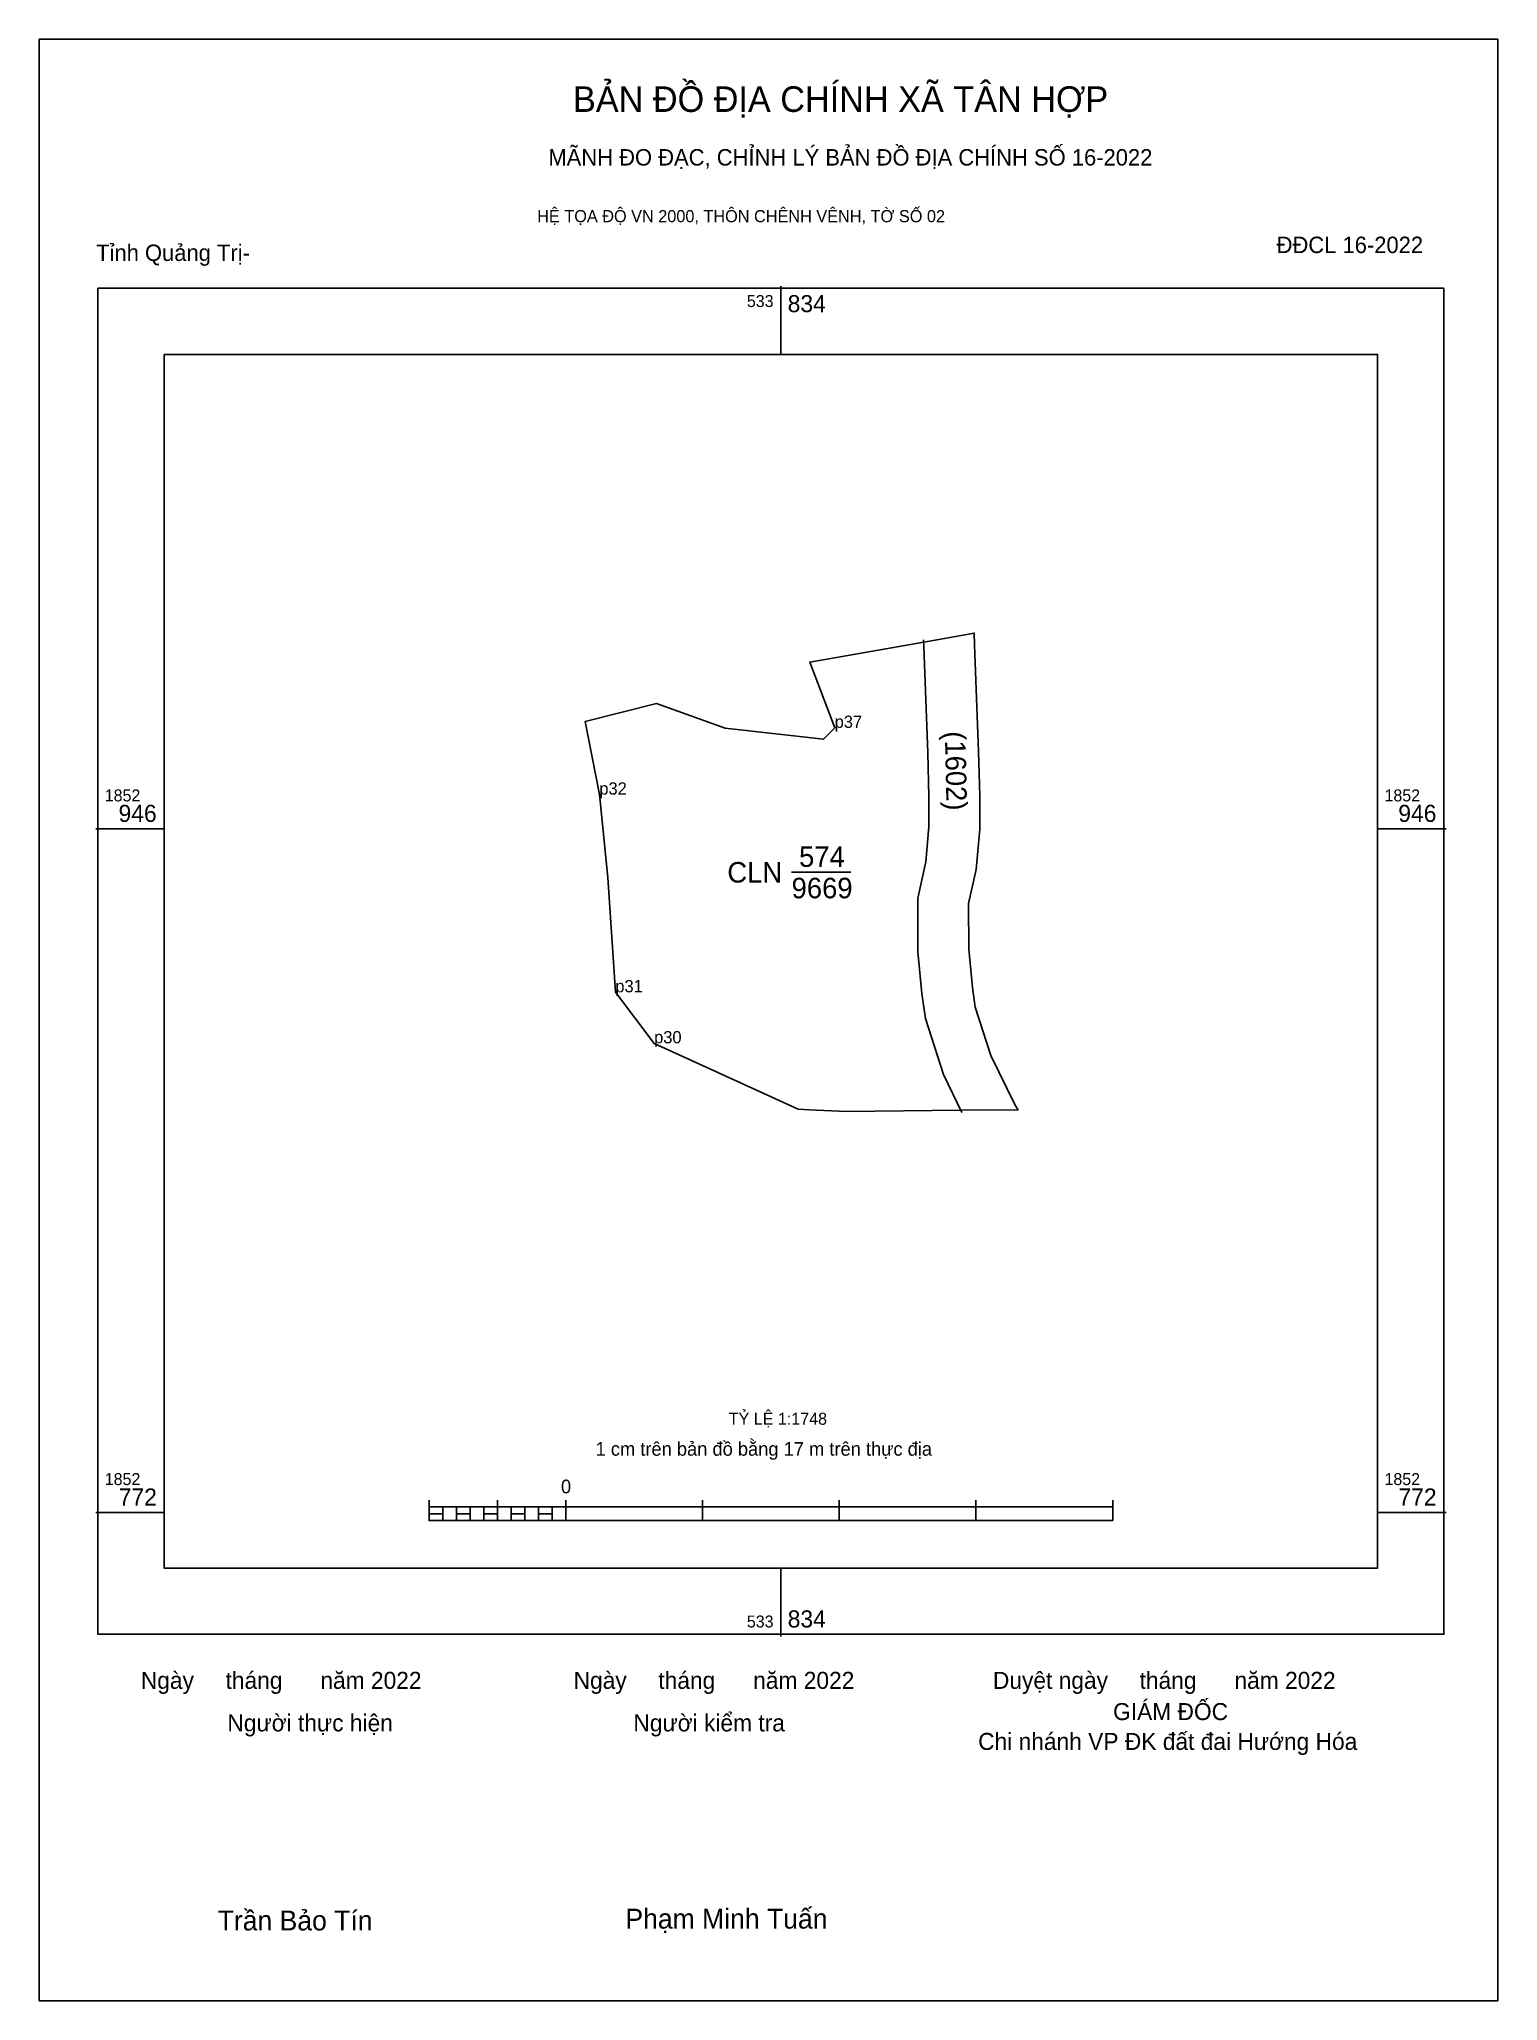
# Model space of a CAD drawing. Extents: x 533645 to 534018, y 1852647 to 1853149.
import ezdxf

# ---------------------------------------------------------------- set-up
doc = ezdxf.new("R2010")
doc.units = 0
for name, color, linetype in [('Level 10', 7, 'Continuous'), ('Level 12', 7, 'Continuous'), ('Level 13', 7, 'Continuous'), ('Level 15', 7, 'Continuous'), ('Level 36', 7, 'Continuous'), ('Level 50', 7, 'Continuous'), ('Level 6', 7, 'Continuous'), ('Level 62', 7, 'Continuous'), ('Level 63', 7, 'Continuous'), ('Level 7', 7, 'Continuous'), ('Level 9', 7, 'Continuous')]:
    doc.layers.add(name, color=color, linetype=linetype)

msp = doc.modelspace()

# ---------------------------------------------------------------- linework, layer by layer
at = {"layer": 'Level 10'}
msp.add_lwpolyline([(533820.53, 1852972.59), (533845.68, 1852969.79), (533848.52, 1852972.68), (533842.14, 1852989.49), (533871.29, 1852994.64), (533884.24, 1852996.94), (533884.32, 1852993.92), (533885.31, 1852966.68), (533885.63, 1852955.33), (533885.64, 1852946.79), (533884.75, 1852936.45), (533882.76, 1852927.73), (533882.83, 1852916.06), (533883.76, 1852906.25), (533884.48, 1852901.26), (533888.48, 1852888.87), (533894.66, 1852876.17), (533895.43, 1852875.03), (533880.83, 1852874.87), (533851.5, 1852874.54), (533842, 1852875), (533839.19, 1852875.14), (533839.18, 1852875.14), (533809.88, 1852888.55), (533802.34, 1852892), (533792.42, 1852905.05), (533790.53, 1852934.45), (533788.33, 1852955.61), (533784.71, 1852974.33), (533802.94, 1852978.91)], close=True, dxfattribs=at)
at = {"layer": 'Level 13'}
msp.add_line((533837.49, 1852935.74), (533852.68, 1852935.74), dxfattribs=at)
at = {"layer": 'Level 15'}
msp.add_lwpolyline([(533645.06, 1853148.81), (534018.13, 1853148.81), (534018.13, 1852647.12), (533645.06, 1852647.12)], close=True, dxfattribs=at)
at = {"layer": 'Level 50'}
msp.add_lwpolyline([(533881.08, 1852874.35), (533876.39, 1852884.01), (533871.78, 1852898.31), (533870.85, 1852904.71), (533869.83, 1852915.4), (533869.75, 1852929.15), (533871.87, 1852938.46), (533872.64, 1852947.35), (533872.63, 1852955.14), (533872.32, 1852966.26), (533871.33, 1852993.5), (533871.28, 1852995.17)], dxfattribs=at)
at = {"layer": 'Level 62'}
msp.add_lwpolyline([(533677.01, 1853068.18), (533987.4, 1853068.18), (533987.4, 1852757.79), (533677.01, 1852757.79)], close=True, dxfattribs=at)
at = {"layer": 'Level 63'}
for p, q in [((533834.75, 1853085.67), (533834.75, 1853068.18)), ((533659.52, 1852946.88), (533677.01, 1852946.88)), ((533987.4, 1852946.88), (534004.89, 1852946.88)), ((533744.78, 1852775.16), (533744.78, 1852769.92)), ((533744.78, 1852773.42), (533919.63, 1852773.42)), ((533748.27, 1852773.42), (533748.27, 1852769.92)), ((533751.77, 1852773.42), (533751.77, 1852769.92)), ((533755.27, 1852773.42), (533755.27, 1852769.92)), ((533758.77, 1852773.42), (533758.77, 1852769.92)), ((533762.26, 1852775.16), (533762.26, 1852769.92)), ((533762.26, 1852773.42), (533762.26, 1852769.92)), ((533765.76, 1852773.42), (533765.76, 1852769.92)), ((533769.26, 1852773.42), (533769.26, 1852769.92)), ((533772.75, 1852773.42), (533772.75, 1852769.92)), ((533776.25, 1852773.42), (533776.25, 1852769.92)), ((533779.75, 1852775.16), (533779.75, 1852769.92)), ((533779.75, 1852773.42), (533779.75, 1852769.92)), ((533814.72, 1852775.16), (533814.72, 1852769.92)), ((533849.69, 1852775.16), (533849.69, 1852769.92)), ((533884.66, 1852775.16), (533884.66, 1852769.92)), ((533919.63, 1852775.16), (533919.63, 1852769.92)), ((533659.52, 1852772.03), (533677.01, 1852772.03)), ((533744.78, 1852769.92), (533919.63, 1852769.92)), ((533987.4, 1852772.03), (534004.89, 1852772.03)), ((533834.75, 1852757.79), (533834.75, 1852740.31))]:
    msp.add_line(p, q, dxfattribs=at)
for points in [[(533660.07, 1853085.12), (534004.34, 1853085.12), (534004.34, 1852740.86), (533660.07, 1852740.86)], [(533744.78, 1852771.67), (533748.27, 1852771.67), (533748.27, 1852769.92), (533744.78, 1852769.92)], [(533744.78, 1852771.67), (533748.27, 1852771.67), (533748.27, 1852769.92), (533744.78, 1852769.92)], [(533751.77, 1852771.67), (533755.27, 1852771.67), (533755.27, 1852769.92), (533751.77, 1852769.92)], [(533758.77, 1852771.67), (533762.26, 1852771.67), (533762.26, 1852769.92), (533758.77, 1852769.92)], [(533765.76, 1852771.67), (533769.26, 1852771.67), (533769.26, 1852769.92), (533765.76, 1852769.92)], [(533772.75, 1852771.67), (533776.25, 1852771.67), (533776.25, 1852769.92), (533772.75, 1852769.92)]]:
    msp.add_lwpolyline(points, close=True, dxfattribs=at)
at = {"layer": 'Level 7'}
msp.add_line((533802.34, 1852892), (533802.34, 1852892), dxfattribs=at)
msp.add_line((533802.34, 1852892), (533802.34, 1852892), dxfattribs=at)
msp.add_line((533802.34, 1852892), (533802.34, 1852892), dxfattribs=at)
msp.add_line((533802.34, 1852892), (533802.34, 1852892), dxfattribs=at)
msp.add_line((533802.34, 1852892), (533802.34, 1852892), dxfattribs=at)
msp.add_line((533802.34, 1852892), (533802.34, 1852892), dxfattribs=at)
msp.add_line((533802.34, 1852892), (533802.34, 1852892), dxfattribs=at)
msp.add_line((533802.34, 1852892), (533802.34, 1852892), dxfattribs=at)

# ---------------------------------------------------------------- texts
at = {"layer": 'Level 12'}
for s, p in [('p37', (533848.52, 1852972.68)), ('p32', (533788.33, 1852955.61)), ('p31', (533792.42, 1852905.05)), ('p30', (533802.34, 1852892)), ('p30', (533802.34, 1852892)), ('p30', (533802.34, 1852892)), ('p30', (533802.34, 1852892)), ('p30', (533802.34, 1852892)), ('p30', (533802.34, 1852892)), ('p30', (533802.34, 1852892)), ('p30', (533802.34, 1852892))]:
    msp.add_text(s, height=3.147, dxfattribs=at).set_placement(p)
at = {"layer": 'Level 13'}
for s, p in [('CLN', (533821.06, 1852933.12)), ('574', (533839.41, 1852937.14)), ('9669', (533837.5, 1852929.1))]:
    msp.add_text(s, height=5.246, dxfattribs=at).set_placement(p)
at = {"layer": 'Level 36'}
msp.add_text('(1602)', height=5.246, rotation=271.2324, dxfattribs=at).set_placement((533876.7, 1852971.77))
at = {"layer": 'Level 6'}
msp.add_text('TỶ LỆ 1:1748', height=3.0738, dxfattribs=at).set_placement((533821.43, 1852794.45))
at = {"layer": 'Level 63'}
for s, height, p in [('BẢN ĐỒ ĐỊA CHÍNH XÃ TÂN HỢP', 6.546, (533781.59, 1853130.22)), ('MÃNH ĐO ĐẠC, CHỈNH LÝ BẢN ĐỒ ĐỊA CHÍNH SỐ 16-2022', 4.2004, (533775.29, 1853116.51)), ('HỆ TỌA ĐỘ VN 2000, THÔN CHÊNH VÊNH, TỜ SỐ 02', 3.1094, (533772.44, 1853102.01)), ('533', 3.06, (533826.06, 1853080.32)), ('834', 4.371, (533836.5, 1853079)), ('1852', 3.06, (533661.82, 1852953.88)), ('1852', 3.06, (533989.15, 1852953.88)), ('946', 4.371, (533665.35, 1852948.63)), ('946', 4.371, (533992.68, 1852948.63)), ('1 cm trên bản đồ bằng 17 m trên thực địa', 3.4971, (533787.37, 1852786.53)), ('1852', 3.06, (533661.82, 1852779.02)), ('772', 4.371, (533665.4, 1852773.78)), ('0', 3.5, (533778.51, 1852776.91)), ('1852', 3.06, (533989.15, 1852779.02)), ('772', 4.371, (533992.73, 1852773.78)), ('533', 3.06, (533826.06, 1852742.6)), ('834', 4.371, (533836.5, 1852742.6)), ('Ngày     tháng      năm 2022', 4.351, (533671.05, 1852726.9)), ('Ngày     tháng      năm 2022', 4.351, (533781.75, 1852726.9)), ('Duyệt ngày     tháng      năm 2022', 4.351, (533889, 1852726.9)), ('GIÁM ĐỐC', 4.351, (533919.73, 1852718.91)), ('Người thực hiện', 4.351, (533693.19, 1852716.02)), ('Người kiểm tra', 4.351, (533797.04, 1852716.02)), ('Chi nhánh VP ĐK đất đai Hướng Hóa', 4.351, (533885.22, 1852711.28)), ('Trần Bảo Tín', 5.075, (533690.71, 1852665.12)), ('Phạm Minh Tuấn', 5.075, (533795, 1852665.58))]:
    msp.add_text(s, height=height, dxfattribs=at).set_placement(p)
at = {"layer": 'Level 9'}
for s, p in [('Tỉnh Quảng Trị-', (533659.62, 1853092.1)), ('ĐĐCL 16-2022', (533961.56, 1853094.12))]:
    msp.add_text(s, height=4.2004, dxfattribs=at).set_placement(p)

doc.saveas('drawing.dxf')
